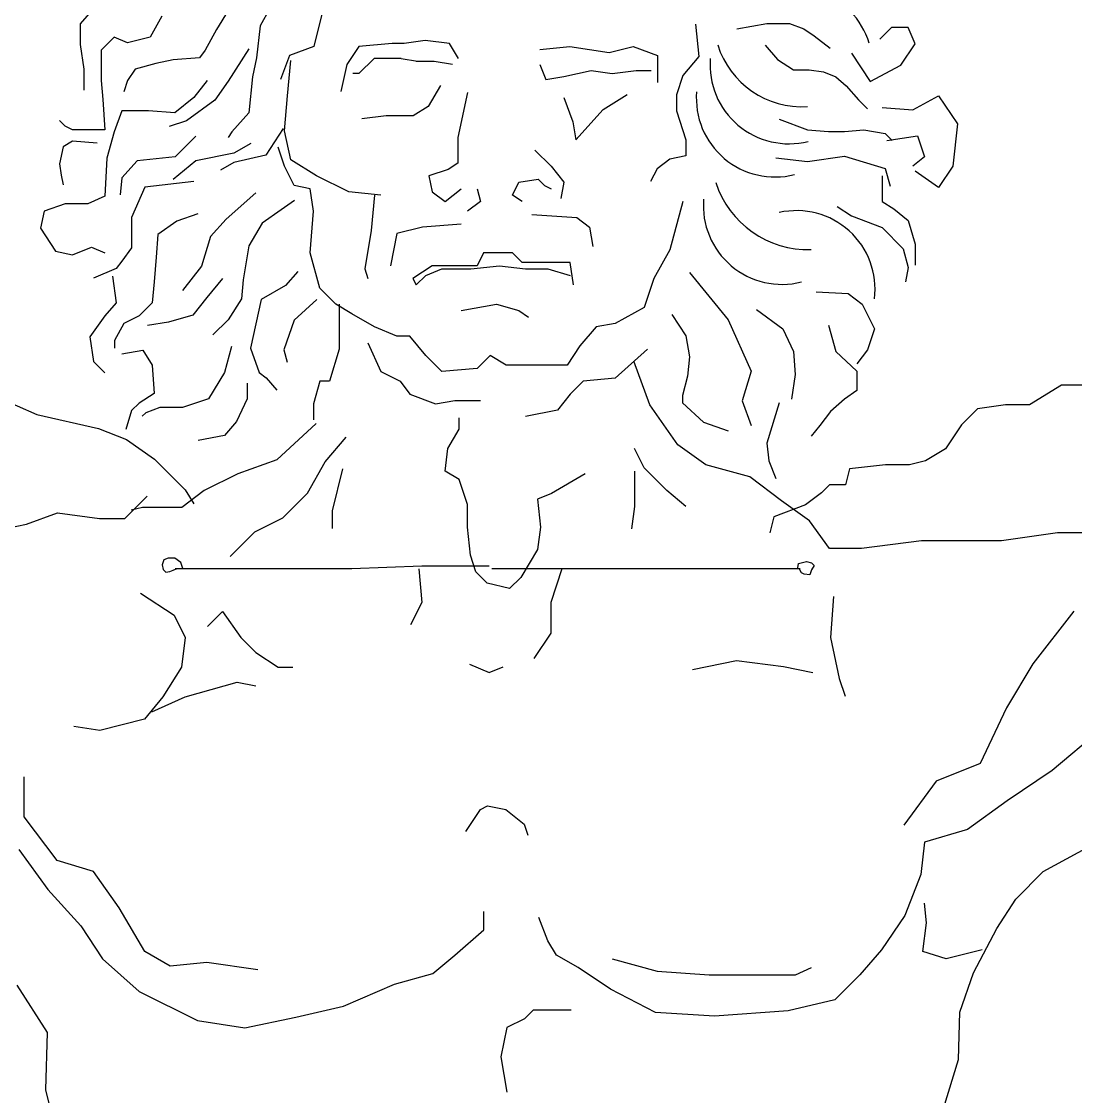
# Model space of a CAD drawing. Header units: centimetres. Extents: x 56177 to 99483, y 493 to 15482.
# Drawn here: x 56350.94 to 56388.01, y 4013.57 to 4051.37 of the extents above; entities that cross this region are included whole.
import ezdxf

# ---------------------------------------------------------------- set-up
doc = ezdxf.new("R2010")
doc.units = ezdxf.units.CM
doc.header["$MEASUREMENT"] = 0
doc.layers.add('010_BLOQUES', color=250, linetype='Continuous')

# ---------------------------------------------------------------- blocks, each defined once
blk = doc.blocks.new('A$C4852793F')
at = {"layer": '010_BLOQUES'}
for p, q in [((0.4197096249162016, 0.7617768102638234), (0.4175053217882612, 0.7592602988176385)), ((0.4420675586247409, 0.7614622463330499), (0.4401781579259385, 0.7583166070253196)), ((0.4489953704376993, 0.7617768102638234), (0.447420872168034, 0.7589457348868649)), ((0.4578180272512649, 0.7615024968297082), (0.4563157745715918, 0.7554998954703063)), ((0.4175053217882612, 0.7592602988176385), (0.4175053217882612, 0.7558000955791347)), ((0.4310460429850398, 0.760518554540731), (0.4291566353482264, 0.7570583513022271)), ((0.5197624403774759, 0.7591805890589552), (0.5202961099705048, 0.7538495913703489)), ((0.5266014186892543, 0.7584063814768279), (0.5315791777139696, 0.7592838698333289)), ((0.5315791777139696, 0.7592838698333289), (0.5353856964642772, 0.7592838698333289)), ((0.5353856964642772, 0.7592838698333289), (0.5377281770130927, 0.7584063814768279)), ((0.4401781579259385, 0.7583166070253196), (0.4382887572271353, 0.754856407691241)), ((0.447420872168034, 0.7589457348868649), (0.4467910673097589, 0.7535981519681485)), ((0.5377281770130927, 0.7584063814768279), (0.5394850270176877, 0.7572363970014937)), ((0.5523074783835691, 0.7586683283928899), (0.550348849990077, 0.7567118000133313)), ((0.5550495431912231, 0.7586683283928899), (0.5523074783835691, 0.7586683283928899)), ((0.5562247164915091, 0.7559291865591486), (0.5550495431912231, 0.7586683283928899)), ((0.4175053217882612, 0.7558000955791347), (0.4181351197085253, 0.751710768383509)), ((0.4231735308226803, 0.7570583513022271), (0.4209692276947399, 0.754856407691241)), ((0.4253778339506207, 0.7561146595099082), (0.4231735308226803, 0.7570583513022271)), ((0.4291566353482264, 0.7570583513022271), (0.4253778339506207, 0.7561146595099082)), ((0.4563157745715918, 0.7554998954703063), (0.452309754973105, 0.753999242502509)), ((0.4638270566489977, 0.7554998954703063), (0.4618240468497535, 0.7524985947906054)), ((0.4693353382666788, 0.756000114878205), (0.4638270566489977, 0.7554998954703063)), ((0.4713383387264019, 0.756000114878205), (0.4693353382666788, 0.756000114878205)), ((0.4748436105448404, 0.7565003290302066), (0.4713383387264019, 0.756000114878205)), ((0.478849630143329, 0.756000114878205), (0.4748436105448404, 0.7565003290302066)), ((0.4803518828230003, 0.7534990283505058), (0.478849630143329, 0.756000114878205)), ((0.493872194298139, 0.7549996813183047), (0.4988797187962489, 0.7554998954703063)), ((0.4988797187962489, 0.7554998954703063), (0.5053894959740317, 0.754499461910406)), ((0.5053894959740317, 0.754499461910406), (0.5093955155725203, 0.7554998954703063)), ((0.5093955155725203, 0.7554998954703063), (0.513401535171009, 0.753999242502509)), ((0.5313219093396233, 0.7556871717898713), (0.5333715780853341, 0.753347202839203)), ((0.5394850270176877, 0.7572363970014937), (0.5421203124315986, 0.7551889202652351)), ((0.553874369890937, 0.7524074365271219), (0.5562247164915091, 0.7559291865591486)), ((0.4209692276947399, 0.754856407691241), (0.4209692276947399, 0.7498233847988695)), ((0.4382887572271353, 0.754856407691241), (0.437344049939723, 0.7535981519681485)), ((0.4455418854232747, 0.7550769101114962), (0.4420779795167951, 0.7497293232883547)), ((0.452309754973105, 0.753999242502509), (0.450807502293432, 0.7499975082629078)), ((0.513401535171009, 0.753999242502509), (0.513401535171009, 0.7494972941109044)), ((0.5202961099705048, 0.7538495913703489), (0.5176277526658373, 0.7506509896036473)), ((0.5456481567889293, 0.7543639649066805), (0.5487819584827074, 0.7496682946933806)), ((0.4301013426356386, 0.7526544601758279), (0.426637436729159, 0.751710768383509)), ((0.4329354436838422, 0.753283588037375), (0.4301013426356386, 0.7526544601758279)), ((0.437344049939723, 0.7535981519681485), (0.4329354436838422, 0.753283588037375)), ((0.4467910673097589, 0.7535981519681485), (0.4461612693894948, 0.7504525126604165)), ((0.451978173944398, 0.7473178106150514), (0.4525118435374269, 0.7531819138540055)), ((0.4618240468497535, 0.7524985947906054), (0.4608225419501304, 0.7479966411431072)), ((0.4663308235678132, 0.7534990283505058), (0.4638270566489977, 0.7509979418228081)), ((0.4678330762474863, 0.7534990283505058), (0.4663308235678132, 0.7534990283505058)), ((0.4708375909463518, 0.7534990283505058), (0.4678330762474863, 0.7534990283505058)), ((0.4708181834208576, 0.753500489489646), (0.4735258227525856, 0.7530411924894675)), ((0.4763458632245135, 0.7529988089426088), (0.4733413485256462, 0.7529988089426088)), ((0.479350377923379, 0.7524985947906054), (0.4763458632245135, 0.7529988089426088)), ((0.493872194298139, 0.7524985947906054), (0.4948736991977603, 0.7499975082629078)), ((0.5333715780853341, 0.753347202839203), (0.5360068634992432, 0.751592226126201)), ((0.5487819584827074, 0.7496682946933806), (0.553874369890937, 0.7524074365271219)), ((0.4181351197085253, 0.751710768383509), (0.4181351197085253, 0.7482505651450051)), ((0.426637436729159, 0.751710768383509), (0.4253778339506207, 0.7498233847988695)), ((0.4461612693894948, 0.7504525126604165), (0.4455314645312197, 0.7444757979757278)), ((0.4638270566489977, 0.7509979418228081), (0.4628255517493747, 0.7509979418228081)), ((0.4948736991977603, 0.7499975082629078), (0.4978782138966258, 0.7504977276708047)), ((0.4978782138966258, 0.7504977276708047), (0.5023849812751644, 0.751498161230705)), ((0.5023849812751644, 0.751498161230705), (0.505890253093603, 0.7509979418228081)), ((0.505890253093603, 0.7509979418228081), (0.5098962633525704, 0.751498161230705)), ((0.5098962633525704, 0.751498161230705), (0.5124000302713858, 0.751498161230705)), ((0.5176277526658373, 0.7506509896036473), (0.5165604134797795, 0.7474523878369457)), ((0.5360068634992432, 0.751592226126201), (0.5386421419751432, 0.751592226126201)), ((0.5386421419751432, 0.751592226126201), (0.5409846225239586, 0.7512997261029426)), ((0.5409846225239586, 0.7512997261029426), (0.5430342843316583, 0.7504222377464435)), ((0.5430342843316583, 0.7504222377464435), (0.5447911412742661, 0.7489597571522744)), ((0.4209692276947399, 0.7498233847988695), (0.4212841231858669, 0.7466777454911391)), ((0.4253778339506207, 0.7498233847988695), (0.4247480290923456, 0.7479360012142316)), ((0.4386036527182622, 0.7498233847988695), (0.4363993495903218, 0.7469923094219127)), ((0.4420779795167951, 0.7497293232883547), (0.4398736763888556, 0.7465836878850478)), ((0.4773473681241347, 0.7489970747030075), (0.4753443583248905, 0.745495554615408)), ((0.5447911412742661, 0.7489597571522744), (0.5468408100199769, 0.7466197882016079)), ((0.4212841231858669, 0.7466777454911391), (0.421599025615004, 0.7416447225987693)), ((0.4363993495903218, 0.7469923094219127), (0.4332503461129802, 0.7444757979757278)), ((0.4398736763888556, 0.7465836878850478), (0.4351501677038377, 0.743123484646544)), ((0.4514445043513691, 0.741453712631996), (0.451978173944398, 0.7473178106150514)), ((0.4818637271911639, 0.7478509109095022), (0.4802627184120754, 0.740387512043096)), ((0.4978782138966258, 0.746996207583207), (0.4993804665762989, 0.7429944733436056)), ((0.5043879910744087, 0.7449953404634062), (0.5083940106728972, 0.7474964269911037)), ((0.5165604134797795, 0.7474523878369457), (0.5165604134797795, 0.744786886364695)), ((0.5468408100199769, 0.7466197882016079), (0.5483048551594784, 0.7451573037030155)), ((0.555832998284429, 0.7449726297359778), (0.560141963938972, 0.7473204648426269)), ((0.560141963938972, 0.7473204648426269), (0.5632757562932307, 0.742624794629327)), ((0.4244331336012186, 0.7447903619064995), (0.4231735308226803, 0.7413301586679957)), ((0.4288417398570994, 0.7447903619064995), (0.4244331336012186, 0.7447903619064995)), ((0.4332503461129802, 0.7444757979757278), (0.4288417398570994, 0.7447903619064995)), ((0.4753443583248905, 0.745495554615408), (0.4728406007455961, 0.7439949069035059)), ((0.4998812236958701, 0.7399931726639029), (0.5043879910744087, 0.7449953404634062)), ((0.5165604134797795, 0.744786886364695), (0.518161422258868, 0.7399889889705378)), ((0.5507405775366783, 0.7453639364630682), (0.555832998284429, 0.7449726297359778)), ((0.4149861162311837, 0.7422738504603146), (0.4140414158817816, 0.7432175422526353)), ((0.4351501677038377, 0.743123484646544), (0.4323160597176221, 0.7421797928542233)), ((0.4455314645312197, 0.7444757979757278), (0.4426973634830161, 0.7413301586679957)), ((0.4683338333670575, 0.7439949069035059), (0.4643278137685689, 0.7434946874956072)), ((0.4728406007455961, 0.7439949069035059), (0.4683338333670575, 0.7439949069035059)), ((0.5336643829504278, 0.7434023269900134), (0.5383493371100494, 0.7416473502770132)), ((0.416245719009722, 0.7416447225987693), (0.4149861162311837, 0.7422738504603146)), ((0.4203394228364648, 0.7416447225987693), (0.416245719009722, 0.7416447225987693)), ((0.421599025615004, 0.7416447225987693), (0.4203394228364648, 0.7416447225987693)), ((0.4231735308226803, 0.7413301586679957), (0.4219139280441411, 0.7369262636371712)), ((0.4426973634830161, 0.7413301586679957), (0.4420675586247409, 0.7403864668756768)), ((0.4512100944576938, 0.7418652289234516), (0.4483759864714792, 0.7374613338926271)), ((0.4525118435374269, 0.7366558099819436), (0.4514445043513691, 0.741453712631996)), ((0.4993804665762989, 0.7429944733436056), (0.4998812236958701, 0.7399931726639029)), ((0.5383493371100494, 0.7416473502770132), (0.5418630509952616, 0.7413548541581801)), ((0.5418630509952616, 0.7413548541581801), (0.5444983294711614, 0.7413548541581801)), ((0.5444983294711614, 0.7413548541581801), (0.5477192384912799, 0.7416473502770132)), ((0.5477192384912799, 0.7416473502770132), (0.5512329454384828, 0.74106235413492)), ((0.5632757562932307, 0.742624794629327), (0.5624923105395458, 0.7355812945652734)), ((0.416245719009722, 0.7397573390141297), (0.4146712138020457, 0.7388136472218108)), ((0.4203394228364648, 0.7394427750833561), (0.416245719009722, 0.7397573390141297)), ((0.4367246659735029, 0.7406069732003591), (0.4332607600670233, 0.7371467699618535)), ((0.4802627184120754, 0.740387512043096), (0.4802627184120754, 0.7361227096874928)), ((0.518161422258868, 0.7399889889705378), (0.518161422258868, 0.7373234874982871)), ((0.5512329454384828, 0.74106235413492), (0.5524041857128906, 0.7398923696595859)), ((0.5515240232903631, 0.7398856527955858), (0.5566164440381121, 0.7406682662497684)), ((0.5566164440381121, 0.7406682662497684), (0.5577916173383999, 0.7371465162177416)), ((0.4146712138020457, 0.7388136472218108), (0.4140414158817816, 0.7359825718448523)), ((0.4430226798661972, 0.7377758978234006), (0.4367246659735029, 0.7365176421003082)), ((0.4458567878524118, 0.7393487174772666), (0.4430226798661972, 0.7377758978234006)), ((0.4514445043513691, 0.7355896093930437), (0.4503771651653095, 0.7387882111597452)), ((0.4930708073238206, 0.7382551108652944), (0.4957391646284881, 0.7355896093930437)), ((0.4140414158817816, 0.7359825718448523), (0.4143563113729086, 0.7340951882602145)), ((0.4219139280441411, 0.7369262636371712), (0.421599025615004, 0.7306349850217089)), ((0.4269627531123401, 0.7365176421003082), (0.4244435475552626, 0.7336865667233498)), ((0.4301117565896817, 0.7368322060310817), (0.4269627531123401, 0.7365176421003082)), ((0.4332607600670233, 0.7371467699618535), (0.4301117565896817, 0.7368322060310817)), ((0.4367246659735029, 0.7365176421003082), (0.4329458645758973, 0.7333720027925761)), ((0.4430226798661972, 0.7362030781695346), (0.4408183767382568, 0.7349448224464421)), ((0.4483759864714792, 0.7374613338926271), (0.4430226798661972, 0.7362030781695346)), ((0.456781209621183, 0.7339903085096929), (0.4525118435374269, 0.7366558099819436)), ((0.4802627184120754, 0.7361227096874928), (0.4786617096329886, 0.7350565090985928)), ((0.5154930742937216, 0.7367903872038362), (0.513358386582083, 0.7351910863204854)), ((0.518161422258868, 0.7373234874982871), (0.5154930742937216, 0.7367903872038362)), ((0.5330787662822294, 0.7369674084712515), (0.5383493371100494, 0.7363824162335852)), ((0.5383493371100494, 0.7363824162335852), (0.5444983294711614, 0.7372599045900845)), ((0.5444983294711614, 0.7372599045900845), (0.5512329454384828, 0.7352124278538259)), ((0.5577916173383999, 0.7371465162177416), (0.555832998284429, 0.7355812945652734)), ((0.4143563113729086, 0.7340951882602145), (0.4146712138020457, 0.7325223686063485)), ((0.4530455131304559, 0.7323910076263421), (0.4514445043513691, 0.7355896093930437)), ((0.4786617096329886, 0.7350565090985928), (0.4754596827352922, 0.7339903085096929)), ((0.4957391646284881, 0.7355896093930437), (0.4978738430006056, 0.7329241079207911)), ((0.513358386582083, 0.7351910863204854), (0.5122910473960234, 0.7330586851426855)), ((0.5512329454384828, 0.7352124278538259), (0.5521113739097859, 0.7322874666654915)), ((0.560141963938972, 0.7320595392773513), (0.5562247164915091, 0.7347986811110925)), ((0.5624923105395458, 0.7355812945652734), (0.560141963938972, 0.7320595392773513)), ((0.4244435475552626, 0.7336865667233498), (0.4241286451261255, 0.7308554913463912)), ((0.436409770482376, 0.7330574388618026), (0.4282223558908794, 0.7321137470694837)), ((0.4557138704351234, 0.7318579125877882), (0.4530455131304559, 0.7323910076263421)), ((0.4621179148909969, 0.7313248122933373), (0.456781209621183, 0.7339903085096929)), ((0.4754596827352922, 0.7339903085096929), (0.4759933523283211, 0.7313248122933373)), ((0.4893351201726164, 0.7307917119988865), (0.4904024593586743, 0.7329241079207911)), ((0.4904024593586743, 0.7329241079207911), (0.4936044862563725, 0.733457208215242)), ((0.4936044862563725, 0.733457208215242), (0.4946718254424303, 0.7323910076263421)), ((0.4946718254424303, 0.7323910076263421), (0.4957391646284881, 0.7318579125877882)), ((0.4978738430006056, 0.7329241079207911), (0.4973401734075767, 0.7302586117044374)), ((0.5507405775366783, 0.7340160676569099), (0.5507405775366783, 0.7297117094265975)), ((0.421599025615004, 0.7306349850217089), (0.4187649176287894, 0.7293767292986164)), ((0.4282223558908794, 0.7321137470694837), (0.426018052762939, 0.7270807241771138)), ((0.4466827649629091, 0.7311614577325987), (0.4417501793257879, 0.726813825470714)), ((0.4562475400281523, 0.7281262105266358), (0.4557138704351234, 0.7318579125877882)), ((0.4674546201608108, 0.7307917119988865), (0.4621179148909969, 0.7313248122933373)), ((0.4663872809747512, 0.7307917119988865), (0.4658536113817222, 0.7249276087599342)), ((0.4759933523283211, 0.7313248122933373), (0.4781280307004386, 0.7297255114099866)), ((0.4781280307004386, 0.7297255114099866), (0.4807963880051061, 0.7318579125877882)), ((0.4834647359702525, 0.7318579125877882), (0.4839984149028025, 0.7297255114099866)), ((0.4909361289517032, 0.7297255114099866), (0.4893351201726164, 0.7307917119988865)), ((0.4149861162311837, 0.7293767292986164), (0.4115222103247041, 0.728118473575524)), ((0.4187649176287894, 0.7293767292986164), (0.4149861162311837, 0.7293767292986164)), ((0.4530994951564962, 0.7299117995540723), (0.4508951920285567, 0.7283389799002064)), ((0.4839984149028025, 0.7297255114099866), (0.4818637271911639, 0.7281262105266358)), ((0.5176196646402956, 0.7297255114099866), (0.515484976928657, 0.7217290069932325)), ((0.5432978101883555, 0.728929095972415), (0.5456481567889293, 0.7273638743199466)), ((0.5507405775366783, 0.7297117094265975), (0.5526991965906493, 0.7285377892453245)), ((0.4115222103247041, 0.728118473575524), (0.4108924054664298, 0.7252873981985655)), ((0.426018052762939, 0.7270807241771138), (0.426018052762939, 0.722047701284744)), ((0.4370395684026401, 0.7277098520386609), (0.4335756624961613, 0.7264515963155685)), ((0.4508951920285567, 0.7283389799002064), (0.4477461885512151, 0.7261370323847949)), ((0.4557138704351234, 0.7211959066987835), (0.4562475400281523, 0.7281262105266358)), ((0.4925371377307917, 0.7275931102321849), (0.5000085307122442, 0.7270600099377358)), ((0.5000085307122442, 0.7270600099377358), (0.5021432090843616, 0.725460709054385)), ((0.5456481567889293, 0.7273638743199466), (0.5507405775366783, 0.7254073459403881)), ((0.5526991965906493, 0.7285377892453245), (0.5550495431912231, 0.7265812608657658)), ((0.4108924054664298, 0.7252873981985655), (0.4134116110235074, 0.7215126349337134)), ((0.4335756624961613, 0.7264515963155685), (0.4304266590188198, 0.7242496488001553)), ((0.4417501793257879, 0.726813825470714), (0.4391388092347217, 0.7239154065657428)), ((0.4477461885512151, 0.7261370323847949), (0.4455418854232747, 0.7223622652155175)), ((0.4743923435492326, 0.725460709054385), (0.4701229774654783, 0.7243945084654851)), ((0.4807963880051061, 0.725993809348836), (0.4743923435492326, 0.725460709054385)), ((0.5021432090843616, 0.725460709054385), (0.5026768786773906, 0.7222621072876834)), ((0.5507405775366783, 0.7254073459403881), (0.55426609743754, 0.7218855959083612)), ((0.5550495431912231, 0.7265812608657658), (0.5562247164915091, 0.7226682041066468)), ((0.4304266590188198, 0.7242496488001553), (0.4301117565896817, 0.720474881630878)), ((0.4391388092347217, 0.7239154065657428), (0.4376880503856891, 0.7189880920846345)), ((0.4658536113817222, 0.7249276087599342), (0.4647862721956644, 0.7185304052265309)), ((0.4701229774654783, 0.7243945084654851), (0.4690556382794187, 0.7190635055209817)), ((0.416245719009722, 0.720883507072168), (0.4193947224870636, 0.7221417627952605)), ((0.4193947224870636, 0.7221417627952605), (0.421599025615004, 0.7211980710029416)), ((0.426018052762939, 0.722047701284744), (0.4244435475552626, 0.7198457537693326)), ((0.4455418854232747, 0.7223622652155175), (0.4445971850738726, 0.7167001183660258)), ((0.515484976928657, 0.7217290069932325), (0.5128166289635105, 0.7169311095990772)), ((0.55426609743754, 0.7218855959083612), (0.5550495431912231, 0.7187551473475297)), ((0.5562247164915091, 0.7226682041066468), (0.5562247164915091, 0.71914645407462)), ((0.4134116110235074, 0.7215126349337134), (0.416245719009722, 0.720883507072168)), ((0.4244435475552626, 0.7198457537693326), (0.4234988472058614, 0.7185874980462402)), ((0.4301117565896817, 0.720474881630878), (0.4297968541605446, 0.7163855544352522)), ((0.4573148792142119, 0.7153318087157264), (0.4557138704351234, 0.7211959066987835)), ((0.4845320844958314, 0.7211959066987835), (0.4834647359702525, 0.7190635055209817)), ((0.4893351201726164, 0.7211959066987835), (0.4845320844958314, 0.7211959066987835)), ((0.4909361289517032, 0.7195966058154326), (0.4893351201726164, 0.7211959066987835)), ((0.4234988472058614, 0.7185874980462402), (0.4197200388702447, 0.7170146822967994)), ((0.4376880503856891, 0.7189880920846345), (0.4344963712046015, 0.7149303048367877)), ((0.4536464185390843, 0.7181185648513733), (0.4516153575380404, 0.7157998281656255)), ((0.4647862721956644, 0.7185304052265309), (0.4653199417886933, 0.7169311095990772)), ((0.4759933523283211, 0.7190635055209817), (0.4727913254306247, 0.7169311095990772)), ((0.4749260131422615, 0.717464209893528), (0.4775943611074079, 0.7185304052265309)), ((0.4786617096329886, 0.7190635055209817), (0.4759933523283211, 0.7190635055209817)), ((0.4775943611074079, 0.7185304052265309), (0.4823973967841928, 0.7185304052265309)), ((0.4834647359702525, 0.7190635055209817), (0.4786617096329886, 0.7190635055209817)), ((0.4823973967841928, 0.7185304052265309), (0.4872004324609778, 0.7190635055209817)), ((0.4872004324609778, 0.7190635055209817), (0.4914697985447339, 0.7185304052265309)), ((0.4946718254424303, 0.7195966058154326), (0.4909361289517032, 0.7195966058154326)), ((0.4914697985447339, 0.7185304052265309), (0.4952054950354592, 0.7185304052265309)), ((0.4989411915261846, 0.7195966058154326), (0.4946718254424303, 0.7195966058154326)), ((0.4952054950354592, 0.7185304052265309), (0.4989411915261846, 0.717464209893528)), ((0.4994748611192153, 0.7158649090101772), (0.4989411915261846, 0.7195966058154326)), ((0.5550495431912231, 0.7187551473475297), (0.5546578249841412, 0.7164073122408788)), ((0.4228690423475863, 0.7173292423231477), (0.4234988472058614, 0.7129253511967484)), ((0.4297968541605446, 0.7163855544352522), (0.4294819586694177, 0.7129253511967484)), ((0.4411698771737767, 0.7169591965084994), (0.4385585070827105, 0.7137709364939138)), ((0.4445971850738726, 0.7167001183660258), (0.4442822826447355, 0.7135544790582955)), ((0.4727913254306247, 0.7169311095990772), (0.4733249950236536, 0.7158649090101772)), ((0.4733249950236536, 0.7158649090101772), (0.4749260131422615, 0.717464209893528)), ((0.5128166289635105, 0.7169311095990772), (0.5112156108449009, 0.7121332069490247)), ((0.5187311058762836, 0.7179551451293751), (0.5251729169785114, 0.7100577460164459)), ((0.4516153575380404, 0.7157998281656255), (0.4475532216599305, 0.7134810914798777)), ((0.4599832365188794, 0.7126663072434756), (0.4573148792142119, 0.7153318087157264)), ((0.5398133822495508, 0.7147376839177806), (0.5450839530773708, 0.7144451877989475)), ((0.5450839530773708, 0.7144451877989475), (0.5474264266881752, 0.7126902110859473)), ((0.4234988472058614, 0.7129253511967484), (0.4216094465070582, 0.7107234036813371)), ((0.4294819586694177, 0.7129253511967484), (0.4272776555414782, 0.7107234036813371)), ((0.4385585070827105, 0.7137709364939138), (0.4362372845986453, 0.7108725136845174)), ((0.4442822826447355, 0.7135544790582955), (0.4420779795167951, 0.7100942758197899)), ((0.4475532216599305, 0.7134810914798777), (0.4466827649629091, 0.7094233042320309)), ((0.4568380977201718, 0.7134810914798777), (0.4530661163870731, 0.7100029903556813)), ((0.4626515844840258, 0.7110670063601248), (0.4599832365188794, 0.7126663072434756)), ((0.4605169061119084, 0.7126663072434756), (0.4605169061119084, 0.7052029031211724)), ((0.4807963880051061, 0.7116001066545738), (0.4866667628679489, 0.7126663072434756)), ((0.4866667628679489, 0.7126663072434756), (0.4904024593586743, 0.7116001066545738)), ((0.5474264266881752, 0.7126902110859473), (0.549476088495875, 0.7085952615178517)), ((0.4362372845986453, 0.7108725136845174), (0.4321751556585465, 0.7097131453416435)), ((0.4663872809747512, 0.7089346051823231), (0.4626515844840258, 0.7110670063601248)), ((0.4904024593586743, 0.7116001066545738), (0.4920034681377628, 0.7105339060656739)), ((0.5112156108449009, 0.7121332069490247), (0.5064125751681159, 0.709467705476774)), ((0.5158030155972791, 0.7109352343729451), (0.5181454892080853, 0.7074252770425195)), ((0.5298578642001202, 0.7118127227294462), (0.5342500065566372, 0.7085952615178517)), ((0.4216094465070582, 0.7107234036813371), (0.4190902409499806, 0.7072632004428315)), ((0.4247584499843997, 0.7094651479582446), (0.4231839447767243, 0.7066340725812861)), ((0.4272776555414782, 0.7107234036813371), (0.4247584499843997, 0.7094651479582446)), ((0.4321751556585465, 0.7097131453416435), (0.428693328870458, 0.7091334631224182)), ((0.4420779795167951, 0.7100942758197899), (0.4395587739597176, 0.707577764373605)), ((0.4466827649629091, 0.7094233042320309), (0.4458123082658867, 0.7053655169841857)), ((0.4530661163870731, 0.7100029903556813), (0.4513252029930293, 0.7050756758745731)), ((0.5064125751681159, 0.709467705476774), (0.5032105576099406, 0.7089346051823231)), ((0.5251729169785114, 0.7100577460164459), (0.5289794357288172, 0.7015753507614236)), ((0.5418630509952616, 0.7091802537555197), (0.5430342843316583, 0.7047928119730181)), ((0.4701229774654783, 0.7073353042989723), (0.4663872809747512, 0.7089346051823231)), ((0.472257655837594, 0.7073353042989723), (0.4701229774654783, 0.7073353042989723)), ((0.4749260131422615, 0.7041367025322707), (0.472257655837594, 0.7073353042989723)), ((0.5032105576099406, 0.7089346051823231), (0.5005422003052731, 0.7057360034156215)), ((0.5181454892080853, 0.7074252770425195), (0.5187311058762836, 0.7039153197120918)), ((0.5342500065566372, 0.7085952615178517), (0.5360068634992432, 0.7047928119730181)), ((0.549476088495875, 0.7085952615178517), (0.5483048551594784, 0.7050853080918511)), ((0.4190902409499806, 0.7072632004428315), (0.4197200388702447, 0.7031738693427823)), ((0.4231839447767243, 0.7066340725812861), (0.4231839447767243, 0.7053758168581937)), ((0.4426206360228094, 0.7056553580937966), (0.4414600247807768, 0.7013077258319136)), ((0.4653199417886933, 0.7062691037100725), (0.4674546201608108, 0.701471206315917)), ((0.5005422003052731, 0.7057360034156215), (0.4984075219331557, 0.702537406904817)), ((0.4244435475552626, 0.7044321250658748), (0.4279074534617413, 0.7050612529274201)), ((0.4279074534617413, 0.7050612529274201), (0.4294819586694177, 0.7025447414812352)), ((0.4458123082658867, 0.7053655169841857), (0.4472630740529305, 0.7013077258319136)), ((0.4513252029930293, 0.7050756758745731), (0.4519055051450405, 0.703046780298438)), ((0.4605169061119084, 0.7052029031211724), (0.4589158879932987, 0.6998719054325662)), ((0.4775943611074079, 0.701471206315917), (0.4749260131422615, 0.7041367025322707)), ((0.4855994236818893, 0.7041367025322707), (0.4834647359702525, 0.7020043066103661)), ((0.4882677716470356, 0.702537406904817), (0.4855994236818893, 0.7041367025322707)), ((0.5117492804379298, 0.7052029031211724), (0.5064125751681159, 0.7004050057270153)), ((0.5187311058762836, 0.7039153197120918), (0.51843830101119, 0.7006978624049225)), ((0.5360068634992432, 0.7047928119730181), (0.5362996683643368, 0.7009903585237574)), ((0.5430342843316583, 0.7047928119730181), (0.5465479982168722, 0.7015753507614236)), ((0.5483048551594784, 0.7050853080918511), (0.5465479982168722, 0.7027453352367578)), ((0.4197200388702447, 0.7031738693427823), (0.4216094465070582, 0.7012864857581427)), ((0.4294819586694177, 0.7025447414812352), (0.4297968541605446, 0.6978262825196389)), ((0.4834647359702525, 0.7020043066103661), (0.4775943611074079, 0.701471206315917)), ((0.4941381558494014, 0.702537406904817), (0.4882677716470356, 0.702537406904817)), ((0.4984075219331557, 0.702537406904817), (0.4941381558494014, 0.702537406904817)), ((0.5121507397658444, 0.6959321592326049), (0.5094954110935471, 0.7032265284776074)), ((0.4414600247807768, 0.7013077258319136), (0.4388486546897106, 0.6969600974744559)), ((0.4472630740529305, 0.7013077258319136), (0.4484236783569529, 0.7004382025030776)), ((0.4484236783569529, 0.7004382025030776), (0.4501645917509967, 0.6984093069269406)), ((0.4674546201608108, 0.701471206315917), (0.4706566470585072, 0.6998719054325662)), ((0.5064125751681159, 0.7004050057270153), (0.501075869898302, 0.6998719054325662)), ((0.51843830101119, 0.7006978624049225), (0.5175598725398852, 0.6974804011933298)), ((0.5289794357288172, 0.7015753507614236), (0.5275153905893158, 0.6966029128368288)), ((0.5362996683643368, 0.7009903585237574), (0.5357140516961385, 0.6968954089556619)), ((0.5465479982168722, 0.7015753507614236), (0.5465479982168722, 0.6983578895498308)), ((0.4452320061138755, 0.6995686752698145), (0.4452320061138755, 0.6969600974744559)), ((0.4573148792142119, 0.6998719054325662), (0.4562475400281523, 0.6961402033714137)), ((0.4589158879932987, 0.6998719054325662), (0.4573148792142119, 0.6998719054325662)), ((0.4706566470585072, 0.6998719054325662), (0.472257655837594, 0.6977395042547645)), ((0.501075869898302, 0.6998719054325662), (0.4989411915261846, 0.6977395042547645)), ((0.5465479982168722, 0.6983578895498308), (0.5444983294711614, 0.6968954089556619)), ((0.5805256655516109, 0.6992477835279322), (0.5752149895279742, 0.6959321592326049)), ((0.5884916702475467, 0.6992477835279322), (0.5805256655516109, 0.6992477835279322)), ((0.4028360872452188, 0.6976288886635924), (0.410286783847222, 0.6943726927864624)), ((0.4297968541605446, 0.6978262825196389), (0.4272776555414782, 0.6962534628657729)), ((0.4388486546897106, 0.6969600974744559), (0.4344963712046015, 0.6955108880219694)), ((0.4452320061138755, 0.6969600974744559), (0.4434910927198317, 0.6931921513362216)), ((0.472257655837594, 0.6977395042547645), (0.47652702192135, 0.6961402033714137)), ((0.47652702192135, 0.6961402033714137), (0.4797290488190465, 0.6966733036658646)), ((0.4797290488190465, 0.6966733036658646), (0.4839984149028025, 0.6966733036658646)), ((0.4989411915261846, 0.6977395042547645), (0.4968065038145478, 0.6950740027825137)), ((0.5175598725398852, 0.6974804011933298), (0.5175598725398852, 0.6963104167179957)), ((0.5275153905893158, 0.6966029128368288), (0.5289794357288172, 0.692507963268735)), ((0.5444983294711614, 0.6968954089556619), (0.5421558558603552, 0.6948479361238284)), ((0.426018052762939, 0.6949952071426804), (0.4250733524135378, 0.6918495678349484)), ((0.4272776555414782, 0.6962534628657729), (0.426018052762939, 0.6949952071426804)), ((0.4307243968095129, 0.6955108880219694), (0.4284031743254469, 0.6946413607887081)), ((0.4344963712046015, 0.6955108880219694), (0.4307243968095129, 0.6955108880219694)), ((0.4562475400281523, 0.6961402033714137), (0.4562475400281523, 0.693474701899163)), ((0.4968065038145478, 0.6950740027825137), (0.4914697985447339, 0.6940078021936138)), ((0.5167975812865278, 0.6893009158978476), (0.5121507397658444, 0.6959321592326049)), ((0.5175598725398852, 0.6963104167179957), (0.521073586425099, 0.693092955506403)), ((0.5336643829504278, 0.6963104167179957), (0.531614721142728, 0.6895830020804006)), ((0.5421558558603552, 0.6948479361238284), (0.5403989989177492, 0.692507963268735)), ((0.5665851503290851, 0.6952690385782568), (0.5639298123172667, 0.6926165401931748)), ((0.5712319825102457, 0.6959321592326049), (0.5665851503290851, 0.6952690385782568)), ((0.5752149895279742, 0.6959321592326049), (0.5712319825102457, 0.6959321592326049)), ((0.410286783847222, 0.6943726927864624), (0.4205314823354529, 0.6920468430935678)), ((0.4284031743254469, 0.6946413607887081), (0.4278228721734365, 0.6940616785694829)), ((0.4434910927198317, 0.6931921513362216), (0.4414600247807768, 0.6908734146504738)), ((0.4804735487684413, 0.6919294158609351), (0.4804735487684413, 0.6937900977176117)), ((0.521073586425099, 0.693092955506403), (0.5251729169785114, 0.691630474912234)), ((0.4205314823354529, 0.6920468430935678), (0.4251881677117054, 0.690186161236893)), ((0.4567244720286015, 0.6928597567892734), (0.4502051125018492, 0.6868125433830273)), ((0.4786108746179396, 0.6886732252397021), (0.4804735487684413, 0.6919294158609351)), ((0.5403989989177492, 0.692507963268735), (0.5389349537782478, 0.6907529865557347)), ((0.5639298123172667, 0.6926165401931748), (0.5612744743054466, 0.6886377899876042)), ((0.4251881677117054, 0.690186161236893), (0.4298448437484348, 0.686929965359763)), ((0.4414600247807768, 0.6908734146504738), (0.4371077412956668, 0.6900038874172126)), ((0.4581884046519181, 0.6865093675232165), (0.4616955350351182, 0.6905966467291745)), ((0.531614721142728, 0.6895830020804006), (0.5319075329458327, 0.686658036987641)), ((0.478145206080316, 0.6849518615263523), (0.4786108746179396, 0.6886732252397021)), ((0.5112156108449009, 0.685478202738306), (0.5096146020658124, 0.6886767992491106)), ((0.5214444228072095, 0.6859852916025222), (0.5167975812865278, 0.6893009158978476)), ((0.5612744743054466, 0.6886377899876042), (0.5579553017906749, 0.6866484175127657)), ((0.4298448437484348, 0.686929965359763), (0.4349671976623109, 0.6818130928818551)), ((0.4502051125018492, 0.6868125433830273), (0.4436857623146198, 0.6844866884342355)), ((0.4552657975558399, 0.681254296510943), (0.4581884046519181, 0.6865093675232165)), ((0.5287466023397114, 0.6839959191276836), (0.5214444228072095, 0.6859852916025222)), ((0.5319075329458327, 0.686658036987641), (0.5330787662822294, 0.6837330718948796)), ((0.5513169567611281, 0.6859852916025222), (0.5453424555740574, 0.6853221709481723)), ((0.5552999637788547, 0.6859852916025222), (0.5513169567611281, 0.6859852916025222)), ((0.5579553017906749, 0.6866484175127657), (0.5552999637788547, 0.6859852916025222)), ((0.4436857623146198, 0.6844866884342355), (0.4380977398631165, 0.6816956656492242)), ((0.461111011747998, 0.6853415757168994), (0.4593574512261585, 0.6783348091113038)), ((0.4804735487684413, 0.683556347505899), (0.478145206080316, 0.6849518615263523)), ((0.5014286236220517, 0.6844866884342355), (0.4958406011705501, 0.6812304978130026)), ((0.5096146020658124, 0.6849451024438551), (0.5096146020658124, 0.6790809992049028)), ((0.5149513073356263, 0.6817465006771535), (0.5112156108449009, 0.685478202738306)), ((0.5453424555740574, 0.6853221709481723), (0.5446786210711024, 0.6826696725630903)), ((0.4818705543813158, 0.6793698159563278), (0.4804735487684413, 0.683556347505899)), ((0.534057269023827, 0.6800171741780084), (0.5287466023397114, 0.6839959191276836)), ((0.542023283059284, 0.6826696725630903), (0.5406956140533739, 0.6813434207426017)), ((0.5446786210711024, 0.6826696725630903), (0.542023283059284, 0.6826696725630903)), ((0.424901677892378, 0.6770804421829766), (0.4286270168538567, 0.6808018058963264)), ((0.4380977398631165, 0.6816956656492242), (0.4343723915621167, 0.678904642864211)), ((0.4349671976623109, 0.6818130928818551), (0.4363642032751871, 0.6794872431889605)), ((0.4511741438855213, 0.6771670120490896), (0.4552657975558399, 0.681254296510943)), ((0.4958406011705501, 0.6812304978130026), (0.4935122678219442, 0.680300156884666)), ((0.5181533342333245, 0.6790809992049028), (0.5149513073356263, 0.6817465006771535)), ((0.5406956140533739, 0.6813434207426017), (0.5380402760415555, 0.6793540482677649)), ((0.4278530413748856, 0.678904642864211), (0.4259903672243857, 0.6784394750279912)), ((0.4343723915621167, 0.678904642864211), (0.4278530413748856, 0.678904642864211)), ((0.4818705543813158, 0.675648452242978), (0.4818705543813158, 0.6793698159563278)), ((0.4935122678219442, 0.680300156884666), (0.4939779363595696, 0.675648452242978)), ((0.5096146020658124, 0.6790809992049028), (0.5090809324727834, 0.6753492971437502)), ((0.5380402760415555, 0.6793540482677649), (0.5327296000179187, 0.6773646757929264)), ((0.5387041105445105, 0.6767015498826812), (0.534057269023827, 0.6800171741780084)), ((0.4086032884150184, 0.6761501012546401), (0.4137256329893751, 0.6780107831113149)), ((0.4137256329893751, 0.6780107831113149), (0.420710661053751, 0.6770804421829766)), ((0.420710661053751, 0.6770804421829766), (0.424901677892378, 0.6770804421829766)), ((0.4464979669280807, 0.6748314231805566), (0.4511741438855213, 0.6771670120490896)), ((0.4593574512261585, 0.6783348091113038), (0.4593574512261585, 0.6754153217116646)), ((0.5327296000179187, 0.6773646757929264), (0.5320657655149637, 0.6747121774078444)), ((0.3997555862001407, 0.6742894193979652), (0.4086032884150184, 0.6761501012546401)), ((0.4823362229189412, 0.67099674760129), (0.4818705543813158, 0.675648452242978)), ((0.4939779363595696, 0.675648452242978), (0.4935122678219442, 0.6719270885296283)), ((0.542023283059284, 0.6720596790227625), (0.5387041105445105, 0.6767015498826812)), ((0.4424063132577621, 0.6707441439746002), (0.4464979669280807, 0.6748314231805566)), ((0.5572914672877199, 0.6733859255873558), (0.5473339590829207, 0.6720596790227625)), ((0.5705681480072906, 0.6733859255873558), (0.5572914672877199, 0.6733859255873558)), ((0.5798618310486559, 0.6747121774078444), (0.5705681480072906, 0.6733859255873558)), ((0.589819339253455, 0.6747121774078444), (0.5798618310486559, 0.6747121774078444)), ((0.4935122678219442, 0.6719270885296283), (0.4907182565961934, 0.6672753838879402)), ((0.5473339590829207, 0.6720596790227625), (0.542023283059284, 0.6720596790227625)), ((0.4314109694150466, 0.6701893788760636), (0.4311077898709561, 0.6693817788914043)), ((0.4321183727853902, 0.6704922341262077), (0.4314109694150466, 0.6701893788760636)), ((0.4332300186610292, 0.6704922341262077), (0.4321183727853902, 0.6704922341262077)), ((0.434240601575465, 0.6697855788837331), (0.4332300186610292, 0.6704922341262077)), ((0.4345437717800343, 0.6687760736470132), (0.434240601575465, 0.6697855788837331)), ((0.4832675599941921, 0.6682057248162785), (0.4823362229189412, 0.67099674760129)), ((0.5368739472680462, 0.6695905588556795), (0.5381714309407509, 0.6699440388979045)), ((0.5381714309407509, 0.6699440388979045), (0.5389971006707404, 0.6697083855364206)), ((0.4311077898709561, 0.6693817788914043), (0.4313099064538433, 0.668574173650848)), ((0.4313099064538433, 0.668574173650848), (0.4317141396196176, 0.6681703736585174)), ((0.4317141396196176, 0.6681703736585174), (0.4324215523294824, 0.668271323656601)), ((0.4324215523294824, 0.668271323656601), (0.4329268391169388, 0.6684732236527662)), ((0.4329268391169388, 0.6684732236527662), (0.4336342518268035, 0.6687760736470132)), ((0.4472537490193416, 0.6687073738279407), (0.4332837022301091, 0.6687073738279407)), ((0.4626208014214504, 0.6687073738279407), (0.4472537490193416, 0.6687073738279407)), ((0.4742625148620787, 0.6691725469200575), (0.4626208014214504, 0.6687073738279407)), ((0.4737968463244533, 0.6687073738279407), (0.4742625148620787, 0.6631253282579141)), ((0.4854385504255605, 0.6691725469200575), (0.4742625148620787, 0.6691725469200575)), ((0.485130234144692, 0.6663450429596037), (0.4832675599941921, 0.6682057248162785)), ((0.5371277300833865, 0.6687073738279407), (0.485904218963186, 0.6687073738279407)), ((0.4975459230642932, 0.6687073738279407), (0.4956832489137915, 0.6631253282579141)), ((0.5367559984521284, 0.6688835987712256), (0.5368739472680462, 0.6695905588556795)), ((0.5373457612107613, 0.6680588120060325), (0.5369919054234851, 0.6687657720904845)), ((0.5378175751534747, 0.6678231586445486), (0.5373457612107613, 0.6680588120060325)), ((0.5389971006707404, 0.6685301187290005), (0.5387611936993837, 0.6677053319638055)), ((0.5389971006707404, 0.6697083855364206), (0.5394689146134555, 0.6692370788134526)), ((0.5394689146134555, 0.6692370788134526), (0.5389971006707404, 0.6685301187290005)), ((0.4888555824456935, 0.6654147020312653), (0.485130234144692, 0.6663450429596037)), ((0.4907182565961934, 0.6672753838879402), (0.4888555824456935, 0.6654147020312653)), ((0.5387611936993837, 0.6677053319638055), (0.5378175751534747, 0.6678231586445486)), ((0.4275471533695852, 0.6646886840672366), (0.4331030758859927, 0.6609886960836829)), ((0.4742625148620787, 0.6631253282579141), (0.4723998407115771, 0.6594039645445644)), ((0.4956832489137915, 0.6631253282579141), (0.4956832489137915, 0.6580084557800064)), ((0.5426491897657817, 0.664109084859211), (0.5421619002360876, 0.6572943161413622)), ((0.4331030758859927, 0.6609886960836829), (0.4349550469449542, 0.6572887133560262)), ((0.4386589890628772, 0.6591387047198545), (0.441128283808161, 0.6616053598716256)), ((0.441128283808161, 0.6616053598716256), (0.4442149115792846, 0.6572887133560262)), ((0.5826069872378996, 0.6616752370114442), (0.5757849244826483, 0.6529133900153834)), ((0.4349550469449542, 0.6572887133560262), (0.4343377232586337, 0.6523553977965868)), ((0.4442149115792846, 0.6572887133560262), (0.4466842063245667, 0.654822052948358)), ((0.4956832489137915, 0.6580084557800064), (0.4928892376880408, 0.6538219189745398)), ((0.5421619002360876, 0.6572943161413622), (0.5436237688251718, 0.6504795421676164)), ((0.4466842063245667, 0.654822052948358), (0.4503881484424915, 0.6523553977965868)), ((0.4343377232586337, 0.6523553977965868), (0.4312510954875082, 0.6474220822371475)), ((0.4503881484424915, 0.6523553977965868), (0.4528574525272946, 0.6523553977965868)), ((0.4821788706621844, 0.6528915780462033), (0.4854385504255605, 0.6514960692816452)), ((0.4854385504255605, 0.6514960692816452), (0.4877668931136859, 0.6524264102099817)), ((0.5265686072672838, 0.6534001595849351), (0.5192592549823365, 0.6519398508762766)), ((0.5343652490819251, 0.65242662044583), (0.5265686072672838, 0.6534001595849351)), ((0.5392381537183965, 0.6514530813067232), (0.5343652490819251, 0.65242662044583)), ((0.5757849244826483, 0.6529133900153834), (0.5713993093758712, 0.6456118517279812)), ((0.5436237688251718, 0.6504795421676164), (0.5445983478845619, 0.6475589247502977)), ((0.4349550469449542, 0.6474220822371475), (0.4435975878929641, 0.6498887426448139)), ((0.4435975878929641, 0.6498887426448139), (0.4466842063245667, 0.6492720736009759)), ((0.4312510954875082, 0.6474220822371475), (0.4281644770559057, 0.643722099509489)), ((0.4293991244285467, 0.6449554270853765), (0.4349550469449542, 0.6474220822371475)), ((0.5713993093758712, 0.6456118517279812), (0.567013703608617, 0.6363632351623654)), ((0.4281644770559057, 0.643722099509489), (0.4207565834805367, 0.6418721028897654)), ((0.5886140273175711, 0.643315061885108), (0.5789758560289071, 0.6352157521389171)), ((0.4207565834805367, 0.6418721028897654), (0.4164353176762914, 0.6424887666777082)), ((0.567013703608617, 0.6363632351623654), (0.5597043419841486, 0.6334426177450468)), ((0.408216127894387, 0.627508400850946), (0.408216127894387, 0.6341694766524651)), ((0.5789758560289071, 0.6352157521389171), (0.5715205737218918, 0.6301515805320861)), ((0.5597043419841486, 0.6334426177450468), (0.5543441571575043, 0.6261410794576427)), ((0.481566375508435, 0.6250861895573401), (0.4839911767737073, 0.6287195064977489)), ((0.4839911767737073, 0.6287195064977489), (0.4852035774063444, 0.6293250540652533)), ((0.4852035774063444, 0.6293250540652533), (0.4882345789879361, 0.6287195064977489)), ((0.4882345789879361, 0.6287195064977489), (0.4912655805695279, 0.6262972952041431)), ((0.5715205737218918, 0.6301515805320861), (0.5649599335104964, 0.6253853026093968)), ((0.4136719307412529, 0.6202417722260237), (0.408216127894387, 0.627508400850946)), ((0.4912655805695279, 0.6262972952041431), (0.4918717808858473, 0.6244806367339386)), ((0.5649599335104964, 0.6253853026093968), (0.5578028621221796, 0.6233000573321946)), ((0.4072913658422115, 0.6221014712301117), (0.4121409777122791, 0.6154403954285907)), ((0.5578028621221796, 0.6233000573321946), (0.557206440284781, 0.6179379972971173)), ((0.5775151735590418, 0.6184083842382524), (0.5852427215942724, 0.6226189036980259)), ((0.4197339339044364, 0.6184251137558193), (0.4136719307412529, 0.6202417722260237)), ((0.4239773361186652, 0.6123695907777016), (0.4197339339044364, 0.6184251137558193)), ((0.572948904089583, 0.613846991660763), (0.5775151735590418, 0.6184083842382524)), ((0.557206440284781, 0.6179379972971173), (0.5545225420164828, 0.6110864740972258)), ((0.4121409777122791, 0.6154403954285907), (0.417596780559145, 0.6093848724504732)), ((0.5581010730408797, 0.6098949046165548), (0.5578028621221796, 0.613171719374428)), ((0.5697876348633307, 0.6089347207096605), (0.572948904089583, 0.613846991660763)), ((0.428220738332894, 0.6051029621527793), (0.4239773361186652, 0.6123695907777016)), ((0.4845973770900267, 0.608736273837291), (0.4845973770900267, 0.6117640379543002)), ((0.5545225420164828, 0.6110864740972258), (0.5506458000733856, 0.605426520378007)), ((0.417596780559145, 0.6093848724504732), (0.4212339824570562, 0.6039349022957552)), ((0.4951785411766628, 0.6069159835428213), (0.4936874772436424, 0.6107885804130841)), ((0.5575046512034794, 0.6051286266938654), (0.5581010730408797, 0.6098949046165548)), ((0.4797477745594785, 0.6044974093293778), (0.4845973770900267, 0.608736273837291)), ((0.5659238655154751, 0.6015663169109562), (0.5697876348633307, 0.6089347207096605)), ((0.4966695957701619, 0.6045328445814775), (0.4951785411766628, 0.6069159835428213)), ((0.4212339824570562, 0.6039349022957552), (0.4272959856202397, 0.5984849321410391)), ((0.4324641405471228, 0.6026807508591734), (0.428220738332894, 0.6051029621527793)), ((0.4761105726615691, 0.6014696504682658), (0.4797477745594785, 0.6044974093293778)), ((0.5002481267945589, 0.6024475993042753), (0.4966695957701619, 0.6045328445814775)), ((0.5059141342498555, 0.6039370624690897), (0.5133694165568709, 0.6018518119359904)), ((0.5506458000733856, 0.605426520378007), (0.5470672690489887, 0.6012560298236025)), ((0.5613813931465766, 0.6039370624690897), (0.5575046512034794, 0.6051286266938654)), ((0.5673456208600945, 0.605426520378007), (0.5613813931465766, 0.6039370624690897)), ((0.4385261437103063, 0.6032863036825749), (0.4324641405471228, 0.6026807508591734)), ((0.4470129481387639, 0.602075198035772), (0.4385261437103063, 0.6032863036825749)), ((0.5056159233311553, 0.598872890862257), (0.5002481267945589, 0.6024475993042753)), ((0.5363316666362749, 0.6012560298236025), (0.539015564904573, 0.6024475993042753)), ((0.4697300077625278, 0.599696032531945), (0.4761105726615691, 0.6014696504682658)), ((0.5133694165568709, 0.6018518119359904), (0.5220175331991639, 0.6012560298236025)), ((0.5220175331991639, 0.6012560298236025), (0.5315602919370788, 0.6012560298236025)), ((0.5315602919370788, 0.6012560298236025), (0.5363316666362749, 0.6012560298236025)), ((0.5470672690489887, 0.6012560298236025), (0.5428923068476701, 0.597085539269198)), ((0.563678233628978, 0.595060342605942), (0.5659238655154751, 0.6015663169109562)), ((0.4121012847462771, 0.5916740580422655), (0.4070219766865906, 0.5995485310613251)), ((0.4272959856202397, 0.5984849321410391), (0.4369951906813343, 0.5936405095538273)), ((0.4612432033340701, 0.5960627208474332), (0.4697300077625278, 0.599696032531945)), ((0.5130712056381705, 0.5950002939919941), (0.5056159233311553, 0.598872890862257)), ((0.5428923068476701, 0.597085539269198), (0.5351388229614757, 0.5952981824202404)), ((0.4533625992219302, 0.5942460623772288), (0.4612432033340701, 0.5960627208474332)), ((0.492768141453408, 0.59539586850679), (0.4913062728643221, 0.5939355650540268)), ((0.4991029146789634, 0.59539586850679), (0.492768141453408, 0.59539586850679)), ((0.5229121659552627, 0.594404506623711), (0.5130712056381705, 0.5950002939919941)), ((0.5351388229614757, 0.5952981824202404), (0.5229121659552627, 0.594404506623711)), ((0.5634318570541188, 0.5871848289194368), (0.563678233628978, 0.595060342605942)), ((0.4369951906813343, 0.5936405095538273), (0.4448757947934725, 0.5924294091629198)), ((0.4448757947934725, 0.5924294091629198), (0.4533625992219302, 0.5942460623772288)), ((0.4913062728643221, 0.5939355650540268), (0.488382535686152, 0.5924752563453666)), ((0.4117834701721331, 0.5821498485600323), (0.4121012847462771, 0.5916740580422655)), ((0.488382535686152, 0.5924752563453666), (0.487407956626762, 0.5876075606498344)), ((0.487407956626762, 0.5876075606498344), (0.488382535686152, 0.5817663310710924)), ((0.5609681286635971, 0.5790631973821352), (0.5634318570541188, 0.5871848289194368)), ((0.4143259774257677, 0.5719906847711247), (0.4117834701721331, 0.5821498485600323))]:
    blk.add_line(p, q, dxfattribs=at)
blk.add_circle((0.4857384852327451, 0.4873943426827303), 0.4857384877273685, dxfattribs=at)
for centre, radius, start, end in [((0.536105517614403, 0.7521878807856295), 0.0130853253031299, 17.12670356984659, 126.0401625652943), ((0.5374101993604592, 0.760132972125426), 0.0146524844346359, 197.4100764478274, 273.7254614033689), ((0.5352450868733128, 0.752414117572819), 0.0130853253031299, 175.3464167517661, 284.2598757472138), ((0.5329574512989899, 0.7468935608033318), 0.0130853253031299, 175.3464167517661, 284.2598757472138), ((0.5384167600025292, 0.737824516518546), 0.0160752722178196, 197.9420159453552, 271.8472757607375), ((0.5341286915733976, 0.7290512858412131), 0.0130853253031299, 175.3464167517661, 284.2598757472138), ((0.5365387791828278, 0.7151830561010774), 0.0130377662732555, 352.8828633972318, 102.7364591870221)]:
    blk.add_arc(centre, radius, start, end, dxfattribs=at)

msp = doc.modelspace()

# ---------------------------------------------------------------- block references
at = {"xscale": 211.6665629085332, "yscale": 211.6665629085332, "zscale": 211.6665629085332}
msp.add_blockref('A$C4852793F', (56264.63167204931, 3890.582155127084), dxfattribs=at)

doc.saveas('drawing.dxf')
